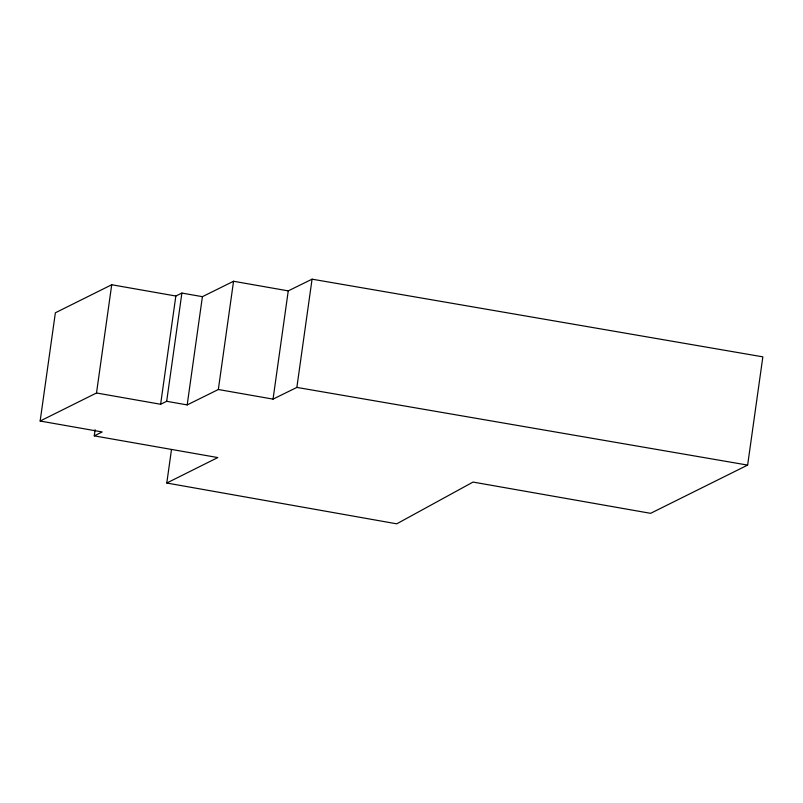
<?xml version="1.0" encoding="UTF-8"?>
<svg xmlns="http://www.w3.org/2000/svg" width="803" height="803" viewBox="0 0 803 803"><rect width="100%" height="100%" fill="white"/><g stroke="black" fill="none" stroke-linecap="round" stroke-linejoin="round"><path stroke-width="1.2" d="M95.125 429.725L94.262 435.868L102.182 431.954L40.15 421.033L55.367 312.789L111.717 284.744L175.837 296.026L181.89 293.065L202.406 296.668L233.553 281.261L288.257 290.877L312.066 279.173L762.85 356.853L747.633 465.098L650.591 513.328L473.047 482.071L396.742 523.827L166.783 483.025L171.451 449.821M40.15 421.033L96.511 392.988L111.717 284.744M96.511 392.988L160.63 404.27L175.837 296.026M160.63 404.27L166.673 401.309L181.89 293.065M166.673 401.309L187.189 404.913L202.406 296.668M187.189 404.913L218.336 389.505L233.553 281.261M218.336 389.505L273.04 399.121L288.257 290.877M273.04 399.121L296.859 387.417L312.066 279.173M166.783 483.025L217.804 457.569L94.262 435.868M296.859 387.417L747.633 465.098"/></g></svg>
